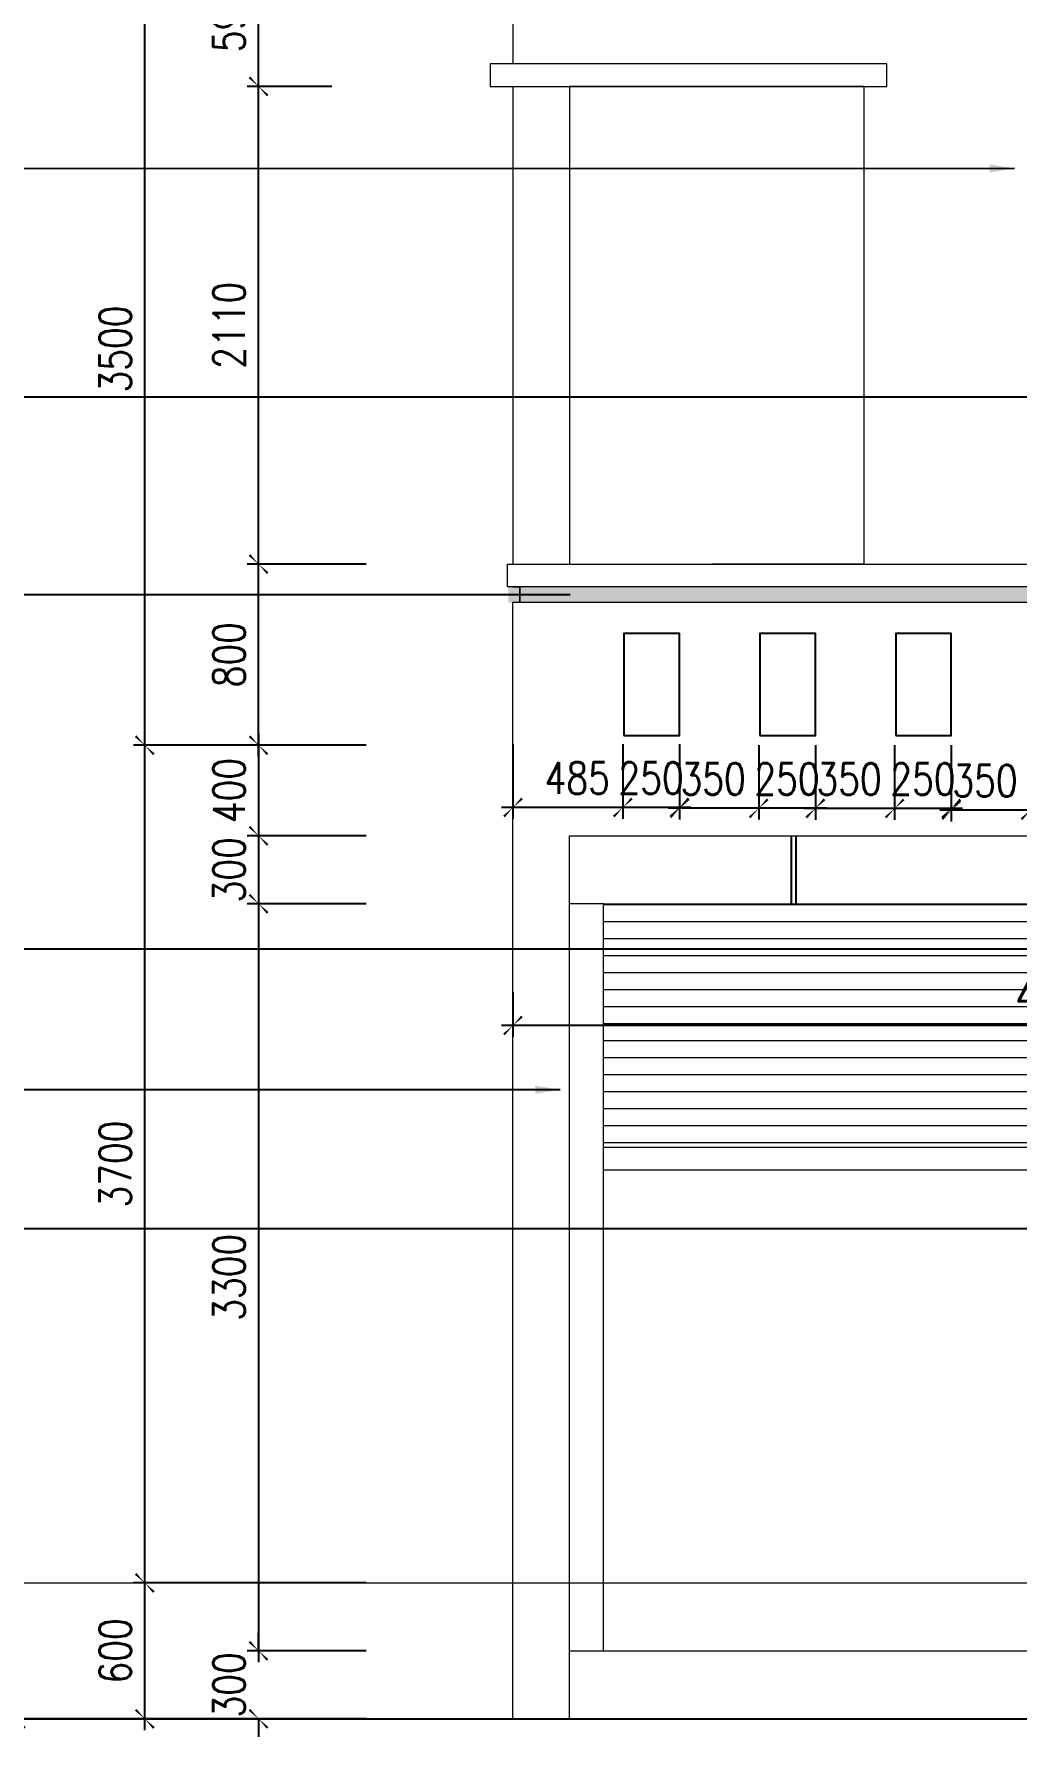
# Model space of a CAD drawing. Header units: millimetres. Extents: x -34806 to 662668, y 63228 to 99452.
# Drawn here: x 236683 to 241022, y 76412 to 83933 of the extents above; entities that cross this region are included whole.
import ezdxf

# ---------------------------------------------------------------- set-up
doc = ezdxf.new("R2010")
doc.units = ezdxf.units.MM
doc.header["$LTSCALE"] = 200
doc.header["$MEASUREMENT"] = 0
doc.header["$PDMODE"] = 3
doc.header["$PDSIZE"] = 50
doc.layers.get('DEFPOINTS').update_dxf_attribs({"linetype": 'CONTINUOUS'})
for name, color, linetype in [('COT', 2, 'CONTINUOUS'), ('DIM', 1, 'CONTINUOUS'), ('Manh', 8, 'CONTINUOUS'), ('TPTA-Text', 253, 'CONTINUOUS'), ('TPTA-Virtural', 253, 'CONTINUOUS')]:
    doc.layers.add(name, color=color, linetype=linetype)
doc.layers.add('hatch', color=251, linetype='CONTINUOUS', lineweight=5)
doc.layers.add('thay', color=7, linetype='CONTINUOUS', lineweight=18)
doc.styles.add('RomanS', font='romans.shx', dxfattribs={"width": 0.8})
doc.dimstyles.new('D1', dxfattribs={"dimtxt": 140, "dimasz": 80, "dimexe": 50, "dimexo": 0, "dimgap": 60, "dimtad": 1, "dimdec": 0, "dimzin": 0, "dimdsep": 46, "dimtxsty": 'RomanS', "dimblk1": 'ARCHTICK', "dimblk2": 'ARCHTICK', "dimsah": 1, "dimcen": 100, "dimdle": 50, "dimclrt": 7, "dimadec": 0, "dimazin": 0, "dimtfac": 0.005, "dimtdec": 0, "dimtix": 1, "dimtofl": 0, "dimtmove": 2, "dimatfit": 3, "dimldrblk": 'ARCHTICK', "dimfxl": 1, "dimtvp": 0.8, "dimtolj": 1, "dimtzin": 0, "dimarcsym": 0})
doc.dimstyles.new('DIM-A3', dxfattribs={"dimscale": 0, "dimtxt": 160, "dimasz": 110, "dimexe": 110, "dimexo": 0, "dimgap": 110, "dimtad": 1, "dimdec": 0, "dimdsep": 46, "dimtxsty": 'RomanS', "dimblk1": 'ARCHTICK', "dimblk2": 'ARCHTICK', "dimsah": 1, "dimcen": 0.09, "dimdle": 110, "dimclrd": 256, "dimclre": 256, "dimclrt": 14, "dimadec": 0, "dimazin": 0, "dimtfac": 1, "dimtdec": 0, "dimtix": 1, "dimtmove": 2, "dimatfit": 3, "dimfxl": 110, "dimtolj": 1, "dimarcsym": 0})

# ---------------------------------------------------------------- blocks, each defined once
blk = doc.blocks.new('_ArchTick')
at = {"layer": 'DIM', "color": 150}
blk.add_lwpolyline([(0.5, 0.5, 0.133, 0, 0), (0, 0, 0, 0.133, 0), (-0.5, -0.5, 0.133, 0.133, 0)], format="xyseb", dxfattribs=at)
blk = doc.blocks.new('*D108')
at = {"layer": 'DEFPOINTS', "color": 0}
for p in [(236601.9, 89497.6), (237997.4, 89497.6), (238149, 76492.3)]:
    blk.add_point(p, dxfattribs=at)
at = {"layer": 'DIM', "color": 0, "lineweight": -2}
for p, q in [((236601.9, 76442.3), (236601.9, 89547.6)), ((237997.4, 89497.6), (236551.9, 89497.6)), ((238149, 76492.3), (236551.9, 76492.3))]:
    blk.add_line(p, q, dxfattribs=at)
at = {"layer": 'DIM', "color": 0, "lineweight": -2, "xscale": 80, "yscale": 80, "zscale": 80}
for p, rotation in [((236601.9, 89497.6), 90), ((236601.9, 76492.3), 270)]:
    blk.add_blockref('_ArchTick', p, dxfattribs=dict(at, rotation=rotation))
at = {"layer": 'DIM', "color": 7, "insert": (236434.4, 83042.3), "char_height": 140, "attachment_point": 5, "rotation": 90, "style": 'RomanS'}
blk.add_mtext('\\A1;13005', dxfattribs=at)
blk = doc.blocks.new('*D109')
at = {"layer": 'DEFPOINTS', "color": 0}
for p in [(237171.2, 77092.3), (237997.4, 77092.3), (237997.4, 76492.3)]:
    blk.add_point(p, dxfattribs=at)
at = {"layer": 'DIM', "color": 0, "lineweight": -2}
for p, q in [((237171.2, 76442.3), (237171.2, 77142.3)), ((237997.4, 77092.3), (237121.2, 77092.3)), ((237997.4, 76492.3), (237121.2, 76492.3))]:
    blk.add_line(p, q, dxfattribs=at)
at = {"layer": 'DIM', "color": 0, "lineweight": -2, "xscale": 80, "yscale": 80, "zscale": 80}
for p, rotation in [((237171.2, 77092.3), 90), ((237171.2, 76492.3), 270)]:
    blk.add_blockref('_ArchTick', p, dxfattribs=dict(at, rotation=rotation))
at = {"layer": 'DIM', "color": 7, "insert": (237041.2, 76792.3), "char_height": 140, "attachment_point": 5, "rotation": 90, "style": 'RomanS'}
blk.add_mtext('\\A1;600', dxfattribs=at)
blk = doc.blocks.new('*D110')
at = {"layer": 'DEFPOINTS', "color": 0}
for p in [(237171.2, 80792.3), (238149, 80792.3), (238149, 77092.3)]:
    blk.add_point(p, dxfattribs=at)
at = {"layer": 'DIM', "color": 0, "lineweight": -2}
for p, q in [((238149, 80792.3), (237121.2, 80792.3)), ((237171.2, 77042.3), (237171.2, 80842.3)), ((238149, 77092.3), (237121.2, 77092.3))]:
    blk.add_line(p, q, dxfattribs=at)
at = {"layer": 'DIM', "color": 0, "lineweight": -2, "xscale": 80, "yscale": 80, "zscale": 80}
for p, rotation in [((237171.2, 80792.3), 90), ((237171.2, 77092.3), 270)]:
    blk.add_blockref('_ArchTick', p, dxfattribs=dict(at, rotation=rotation))
at = {"layer": 'DIM', "color": 7, "insert": (237041.2, 78942.3), "char_height": 140, "attachment_point": 5, "rotation": 90, "style": 'RomanS'}
blk.add_mtext('\\A1;3700', dxfattribs=at)
blk = doc.blocks.new('*D111')
at = {"layer": 'DEFPOINTS', "color": 0}
for p in [(237171.2, 84292.3), (237997.4, 84292.3), (238149, 80792.3)]:
    blk.add_point(p, dxfattribs=at)
at = {"layer": 'DIM', "color": 0, "lineweight": -2}
for p, q in [((237171.2, 80742.3), (237171.2, 84342.3)), ((237997.4, 84292.3), (237121.2, 84292.3)), ((238149, 80792.3), (237121.2, 80792.3))]:
    blk.add_line(p, q, dxfattribs=at)
at = {"layer": 'DIM', "color": 0, "lineweight": -2, "xscale": 80, "yscale": 80, "zscale": 80}
for p, rotation in [((237171.2, 84292.3), 90), ((237171.2, 80792.3), 270)]:
    blk.add_blockref('_ArchTick', p, dxfattribs=dict(at, rotation=rotation))
at = {"layer": 'DIM', "color": 7, "insert": (237041.2, 82542.3), "char_height": 140, "attachment_point": 5, "rotation": 90, "style": 'RomanS'}
blk.add_mtext('\\A1;3500', dxfattribs=at)
blk = doc.blocks.new('*D280')
at = {"layer": 'DEFPOINTS', "color": 0}
for p in [(237673.6, 81592.3), (238149, 81592.3), (238149, 80792.3)]:
    blk.add_point(p, dxfattribs=at)
at = {"layer": 'DIM', "color": 0, "lineweight": -2}
for p, q in [((237673.6, 80742.3), (237673.6, 81642.3)), ((238149, 81592.3), (237623.6, 81592.3)), ((238149, 80792.3), (237623.6, 80792.3))]:
    blk.add_line(p, q, dxfattribs=at)
at = {"layer": 'DIM', "color": 0, "lineweight": -2, "xscale": 80, "yscale": 80, "zscale": 80}
for p, rotation in [((237673.6, 81592.3), 90), ((237673.6, 80792.3), 270)]:
    blk.add_blockref('_ArchTick', p, dxfattribs=dict(at, rotation=rotation))
at = {"layer": 'DIM', "color": 7, "insert": (237543.6, 81192.3), "char_height": 140, "attachment_point": 5, "rotation": 90, "style": 'RomanS'}
blk.add_mtext('\\A1;800', dxfattribs=at)
blk = doc.blocks.new('*D281')
at = {"layer": 'DEFPOINTS', "color": 0}
for p in [(237673.6, 83702.3), (237997.4, 83702.3), (237997.4, 81592.3)]:
    blk.add_point(p, dxfattribs=at)
at = {"layer": 'DIM', "color": 0, "lineweight": -2}
for p, q in [((237673.6, 81542.3), (237673.6, 83752.3)), ((237997.4, 83702.3), (237623.6, 83702.3)), ((237997.4, 81592.3), (237623.6, 81592.3))]:
    blk.add_line(p, q, dxfattribs=at)
at = {"layer": 'DIM', "color": 0, "lineweight": -2, "xscale": 80, "yscale": 80, "zscale": 80}
for p, rotation in [((237673.6, 83702.3), 90), ((237673.6, 81592.3), 270)]:
    blk.add_blockref('_ArchTick', p, dxfattribs=dict(at, rotation=rotation))
at = {"layer": 'DIM', "color": 7, "insert": (237543.6, 82647.3), "char_height": 140, "attachment_point": 5, "rotation": 90, "style": 'RomanS'}
blk.add_mtext('\\A1;2110', dxfattribs=at)
blk = doc.blocks.new('*D282')
at = {"layer": 'DEFPOINTS', "color": 0}
for p in [(237673.6, 84292.3), (237997.4, 84292.3), (237997.4, 83702.3)]:
    blk.add_point(p, dxfattribs=at)
at = {"layer": 'DIM', "color": 0, "lineweight": -2}
for p, q in [((237673.6, 83652.3), (237673.6, 84342.3)), ((237997.4, 84292.3), (237623.6, 84292.3)), ((237997.4, 83702.3), (237623.6, 83702.3))]:
    blk.add_line(p, q, dxfattribs=at)
at = {"layer": 'DIM', "color": 0, "lineweight": -2, "xscale": 80, "yscale": 80, "zscale": 80}
for p, rotation in [((237673.6, 84292.3), 90), ((237673.6, 83702.3), 270)]:
    blk.add_blockref('_ArchTick', p, dxfattribs=dict(at, rotation=rotation))
at = {"layer": 'DIM', "color": 7, "insert": (237543.6, 83997.3), "char_height": 140, "attachment_point": 5, "rotation": 90, "style": 'RomanS'}
blk.add_mtext('\\A1;590', dxfattribs=at)
blk = doc.blocks.new('*D285')
at = {"layer": 'DEFPOINTS', "color": 0}
for p in [(238149, 80792.3), (237673.6, 80392.3), (238149, 80392.3)]:
    blk.add_point(p, dxfattribs=at)
at = {"layer": 'DIM', "color": 0, "lineweight": -2}
for p, q in [((238149, 80792.3), (237623.6, 80792.3)), ((237673.6, 80842.3), (237673.6, 80342.3)), ((238149, 80392.3), (237623.6, 80392.3))]:
    blk.add_line(p, q, dxfattribs=at)
at = {"layer": 'DIM', "color": 0, "lineweight": -2, "xscale": 80, "yscale": 80, "zscale": 80}
for p, rotation in [((237673.6, 80792.3), 90), ((237673.6, 80392.3), 270)]:
    blk.add_blockref('_ArchTick', p, dxfattribs=dict(at, rotation=rotation))
at = {"layer": 'DIM', "color": 7, "insert": (237543.6, 80592.3), "char_height": 140, "attachment_point": 5, "rotation": 90, "style": 'RomanS'}
blk.add_mtext('\\A1;400', dxfattribs=at)
blk = doc.blocks.new('*D286')
at = {"layer": 'DEFPOINTS', "color": 0}
for p in [(238149, 80392.3), (237673.6, 80092.3), (238149, 80092.3)]:
    blk.add_point(p, dxfattribs=at)
at = {"layer": 'DIM', "color": 0, "lineweight": -2}
for p, q in [((237673.6, 80442.3), (237673.6, 80042.3)), ((238149, 80392.3), (237623.6, 80392.3)), ((238149, 80092.3), (237623.6, 80092.3))]:
    blk.add_line(p, q, dxfattribs=at)
at = {"layer": 'DIM', "color": 0, "lineweight": -2, "xscale": 80, "yscale": 80, "zscale": 80}
for p, rotation in [((237673.6, 80392.3), 90), ((237673.6, 80092.3), 270)]:
    blk.add_blockref('_ArchTick', p, dxfattribs=dict(at, rotation=rotation))
at = {"layer": 'DIM', "color": 7, "insert": (237543.6, 80242.3), "char_height": 140, "attachment_point": 5, "rotation": 90, "style": 'RomanS'}
blk.add_mtext('\\A1;300', dxfattribs=at)
blk = doc.blocks.new('*D287')
at = {"layer": 'DEFPOINTS', "color": 0}
for p in [(238149, 80092.3), (237673.6, 76792.3), (238149, 76792.3)]:
    blk.add_point(p, dxfattribs=at)
at = {"layer": 'DIM', "color": 0, "lineweight": -2}
for p, q in [((237673.6, 80142.3), (237673.6, 76742.3)), ((238149, 80092.3), (237623.6, 80092.3)), ((238149, 76792.3), (237623.6, 76792.3))]:
    blk.add_line(p, q, dxfattribs=at)
at = {"layer": 'DIM', "color": 0, "lineweight": -2, "xscale": 80, "yscale": 80, "zscale": 80}
for p, rotation in [((237673.6, 80092.3), 90), ((237673.6, 76792.3), 270)]:
    blk.add_blockref('_ArchTick', p, dxfattribs=dict(at, rotation=rotation))
at = {"layer": 'DIM', "color": 7, "insert": (237543.6, 78442.3), "char_height": 140, "attachment_point": 5, "rotation": 90, "style": 'RomanS'}
blk.add_mtext('\\A1;3300', dxfattribs=at)
blk = doc.blocks.new('*D288')
at = {"layer": 'DEFPOINTS', "color": 0}
for p in [(238149, 76792.3), (237673.6, 76492.3), (238149, 76492.3)]:
    blk.add_point(p, dxfattribs=at)
at = {"layer": 'DIM', "color": 0, "lineweight": -2}
for p, q in [((237673.6, 76792.3), (237673.6, 76872.3)), ((238149, 76792.3), (237623.6, 76792.3)), ((238149, 76492.3), (237623.6, 76492.3)), ((237673.6, 76492.3), (237673.6, 76412.3))]:
    blk.add_line(p, q, dxfattribs=at)
at = {"layer": 'DIM', "color": 0, "lineweight": -2, "xscale": 80, "yscale": 80, "zscale": 80}
for p, rotation in [((237673.6, 76792.3), 270), ((237673.6, 76492.3), 90)]:
    blk.add_blockref('_ArchTick', p, dxfattribs=dict(at, rotation=rotation))
at = {"layer": 'DIM', "color": 7, "insert": (237543.6, 76642.3), "char_height": 140, "attachment_point": 5, "rotation": 90, "style": 'RomanS'}
blk.add_mtext('\\A1;300', dxfattribs=at)
blk = doc.blocks.new('*D376')
at = {"layer": 'DEFPOINTS', "color": 0}
for p in [(240731.8, 80785.8), (241081.8, 80785), (240731.8, 80505.7)]:
    blk.add_point(p, dxfattribs=at)
at = {"layer": 'DIM', "color": 0, "lineweight": -2}
for p, q in [((240731.8, 80785.8), (240731.8, 80455.7)), ((241081.8, 80785), (241081.8, 80455.7)), ((241131.8, 80505.7), (240681.8, 80505.7))]:
    blk.add_line(p, q, dxfattribs=at)
at = {"layer": 'DIM', "color": 0, "lineweight": -2, "xscale": 80, "yscale": 80, "zscale": 80, "rotation": 180}
blk.add_blockref('_ArchTick', (240731.8, 80505.7), dxfattribs=at)
at = {"layer": 'DIM', "color": 0, "lineweight": -2, "xscale": 80, "yscale": 80, "zscale": 80}
blk.add_blockref('_ArchTick', (241081.8, 80505.7), dxfattribs=at)
at = {"layer": 'DIM', "color": 7, "insert": (240880.7, 80635.7), "char_height": 140, "attachment_point": 5, "style": 'RomanS'}
blk.add_mtext('\\A1;350', dxfattribs=at)
blk = doc.blocks.new('*D377')
at = {"layer": 'DEFPOINTS', "color": 0}
for p in [(240481.8, 80792.3), (240731.8, 80792.3), (240481.8, 80513)]:
    blk.add_point(p, dxfattribs=at)
at = {"layer": 'DIM', "color": 0, "lineweight": -2}
for p, q in [((240481.8, 80792.3), (240481.8, 80463)), ((240731.8, 80792.3), (240731.8, 80463)), ((240781.8, 80513), (240431.8, 80513))]:
    blk.add_line(p, q, dxfattribs=at)
at = {"layer": 'DIM', "color": 0, "lineweight": -2, "xscale": 80, "yscale": 80, "zscale": 80, "rotation": 180}
blk.add_blockref('_ArchTick', (240481.8, 80513), dxfattribs=at)
at = {"layer": 'DIM', "color": 0, "lineweight": -2, "xscale": 80, "yscale": 80, "zscale": 80}
blk.add_blockref('_ArchTick', (240731.8, 80513), dxfattribs=at)
at = {"layer": 'DIM', "color": 7, "insert": (240606.8, 80643), "char_height": 140, "attachment_point": 5, "style": 'RomanS'}
blk.add_mtext('\\A1;250', dxfattribs=at)
blk = doc.blocks.new('*D378')
at = {"layer": 'DEFPOINTS', "color": 0}
for p in [(240131.8, 80793.1), (240481.8, 80792.3), (240131.8, 80513)]:
    blk.add_point(p, dxfattribs=at)
at = {"layer": 'DIM', "color": 0, "lineweight": -2}
for p, q in [((240131.8, 80793.1), (240131.8, 80463)), ((240481.8, 80792.3), (240481.8, 80463)), ((240531.8, 80513), (240081.8, 80513))]:
    blk.add_line(p, q, dxfattribs=at)
at = {"layer": 'DIM', "color": 0, "lineweight": -2, "xscale": 80, "yscale": 80, "zscale": 80, "rotation": 180}
blk.add_blockref('_ArchTick', (240131.8, 80513), dxfattribs=at)
at = {"layer": 'DIM', "color": 0, "lineweight": -2, "xscale": 80, "yscale": 80, "zscale": 80}
blk.add_blockref('_ArchTick', (240481.8, 80513), dxfattribs=at)
at = {"layer": 'DIM', "color": 7, "insert": (240280.7, 80643), "char_height": 140, "attachment_point": 5, "style": 'RomanS'}
blk.add_mtext('\\A1;350', dxfattribs=at)
blk = doc.blocks.new('*D379')
at = {"layer": 'DEFPOINTS', "color": 0}
for p in [(239881.8, 80793.1), (240131.8, 80793.1), (239881.8, 80513.8)]:
    blk.add_point(p, dxfattribs=at)
at = {"layer": 'DIM', "color": 0, "lineweight": -2}
for p, q in [((239881.8, 80793.1), (239881.8, 80463.8)), ((240131.8, 80793.1), (240131.8, 80463.8)), ((240181.8, 80513.8), (239831.8, 80513.8))]:
    blk.add_line(p, q, dxfattribs=at)
at = {"layer": 'DIM', "color": 0, "lineweight": -2, "xscale": 80, "yscale": 80, "zscale": 80, "rotation": 180}
blk.add_blockref('_ArchTick', (239881.8, 80513.8), dxfattribs=at)
at = {"layer": 'DIM', "color": 0, "lineweight": -2, "xscale": 80, "yscale": 80, "zscale": 80}
blk.add_blockref('_ArchTick', (240131.8, 80513.8), dxfattribs=at)
at = {"layer": 'DIM', "color": 7, "insert": (240006.8, 80643.8), "char_height": 140, "attachment_point": 5, "style": 'RomanS'}
blk.add_mtext('\\A1;250', dxfattribs=at)
blk = doc.blocks.new('*D380')
at = {"layer": 'DEFPOINTS', "color": 0}
for p in [(239531.8, 80793.9), (239881.8, 80793.1), (239531.8, 80513.8)]:
    blk.add_point(p, dxfattribs=at)
at = {"layer": 'DIM', "color": 0, "lineweight": -2}
for p, q in [((239531.8, 80793.9), (239531.8, 80463.8)), ((239881.8, 80793.1), (239881.8, 80463.8)), ((239931.8, 80513.8), (239481.8, 80513.8))]:
    blk.add_line(p, q, dxfattribs=at)
at = {"layer": 'DIM', "color": 0, "lineweight": -2, "xscale": 80, "yscale": 80, "zscale": 80, "rotation": 180}
blk.add_blockref('_ArchTick', (239531.8, 80513.8), dxfattribs=at)
at = {"layer": 'DIM', "color": 0, "lineweight": -2, "xscale": 80, "yscale": 80, "zscale": 80}
blk.add_blockref('_ArchTick', (239881.8, 80513.8), dxfattribs=at)
at = {"layer": 'DIM', "color": 7, "insert": (239680.7, 80643.8), "char_height": 140, "attachment_point": 5, "style": 'RomanS'}
blk.add_mtext('\\A1;350', dxfattribs=at)
blk = doc.blocks.new('*D381')
at = {"layer": 'DEFPOINTS', "color": 0}
for p in [(239281.8, 80796.7), (239531.8, 80796.7), (239281.8, 80517.4)]:
    blk.add_point(p, dxfattribs=at)
at = {"layer": 'DIM', "color": 0, "lineweight": -2}
for p, q in [((239281.8, 80796.7), (239281.8, 80467.4)), ((239531.8, 80796.7), (239531.8, 80467.4)), ((239581.8, 80517.4), (239231.8, 80517.4))]:
    blk.add_line(p, q, dxfattribs=at)
at = {"layer": 'DIM', "color": 0, "lineweight": -2, "xscale": 80, "yscale": 80, "zscale": 80, "rotation": 180}
blk.add_blockref('_ArchTick', (239281.8, 80517.4), dxfattribs=at)
at = {"layer": 'DIM', "color": 0, "lineweight": -2, "xscale": 80, "yscale": 80, "zscale": 80}
blk.add_blockref('_ArchTick', (239531.8, 80517.4), dxfattribs=at)
at = {"layer": 'DIM', "color": 7, "insert": (239406.8, 80647.4), "char_height": 140, "attachment_point": 5, "style": 'RomanS'}
blk.add_mtext('\\A1;250', dxfattribs=at)
blk = doc.blocks.new('*D382')
at = {"layer": 'DEFPOINTS', "color": 0}
for p in [(238796.8, 80797.5), (239281.8, 80796.7), (238796.8, 80517.4)]:
    blk.add_point(p, dxfattribs=at)
at = {"layer": 'DIM', "color": 0, "lineweight": -2}
for p, q in [((238796.8, 80797.5), (238796.8, 80467.4)), ((239281.8, 80796.7), (239281.8, 80467.4)), ((239331.8, 80517.4), (238746.8, 80517.4))]:
    blk.add_line(p, q, dxfattribs=at)
at = {"layer": 'DIM', "color": 0, "lineweight": -2, "xscale": 80, "yscale": 80, "zscale": 80, "rotation": 180}
blk.add_blockref('_ArchTick', (238796.8, 80517.4), dxfattribs=at)
at = {"layer": 'DIM', "color": 0, "lineweight": -2, "xscale": 80, "yscale": 80, "zscale": 80}
blk.add_blockref('_ArchTick', (239281.8, 80517.4), dxfattribs=at)
at = {"layer": 'DIM', "color": 7, "insert": (239080.7, 80647.4), "char_height": 140, "attachment_point": 5, "style": 'RomanS'}
blk.add_mtext('\\A1;485', dxfattribs=at)
blk = doc.blocks.new('*D633')
at = {"layer": 'DEFPOINTS', "color": 0}
for p in [(238796.8, 79702.2), (243616.8, 79702.2), (238796.8, 79554.8)]:
    blk.add_point(p, dxfattribs=at)
at = {"layer": 'DIM', "color": 0, "lineweight": -2}
for p, q in [((238796.8, 79702.2), (238796.8, 79504.8)), ((243616.8, 79702.2), (243616.8, 79504.8)), ((243666.8, 79554.8), (238746.8, 79554.8))]:
    blk.add_line(p, q, dxfattribs=at)
at = {"layer": 'DIM', "color": 0, "lineweight": -2, "xscale": 80, "yscale": 80, "zscale": 80, "rotation": 180}
blk.add_blockref('_ArchTick', (238796.8, 79554.8), dxfattribs=at)
at = {"layer": 'DIM', "color": 0, "lineweight": -2, "xscale": 80, "yscale": 80, "zscale": 80}
blk.add_blockref('_ArchTick', (243616.8, 79554.8), dxfattribs=at)
at = {"layer": 'DIM', "color": 7, "insert": (241206.8, 79684.8), "char_height": 140, "attachment_point": 5, "style": 'RomanS'}
blk.add_mtext('\\A1;4820', dxfattribs=at)

msp = doc.modelspace()

# ---------------------------------------------------------------- hatches: boundary and pattern name
at = {"layer": 'hatch'}
h = msp.add_hatch(dxfattribs=at)
h.set_pattern_fill('ANSI31', color=256, scale=600, angle=135, style=0)
h.set_pattern_definition([(180, (-43814.686, -281711.8), (-1e-14, -75), [])])
h.paths.add_polyline_path([(243216.8, 80092.3), (239806.8, 80092.3), (239806.8, 79017.7), (243216.8, 79017.7)])
h.paths.add_polyline_path([(239806.8, 80092.3), (239196.8, 80092.3), (239196.8, 79017.7), (239806.8, 79017.7)])
at = {"layer": 'Manh'}
h = msp.add_hatch(dxfattribs=at)
h.set_pattern_fill('DOTS,_O', color=256, scale=350)
h.set_pattern_definition([(0, (-50, -114049.677), (10.9375, 21.875), [0, -21.875])])
h.paths.add_polyline_path([(243536.8, 81492.3), (239756.8, 81492.3), (239756.8, 81422.3), (243536.8, 81422.3)])
h.paths.add_polyline_path([(239756.8, 81492.3), (238856.8, 81492.3), (238856.8, 81422.3), (239756.8, 81422.3)])
h.paths.add_polyline_path([(238856.8, 81492.3), (238776.8, 81492.3), (238776.8, 81422.3), (238856.8, 81422.3)])

# ---------------------------------------------------------------- linework, layer by layer
at = {"layer": 'COT'}
msp.add_line((233952.8, 76492.3), (260989.6, 76492.3), dxfattribs=at)
at = {"layer": 'hatch'}
for p, q in [((239196.8, 79017.7), (243216.8, 79017.7)), ((239196.8, 78917.1), (243216.8, 78917.1)), ((233952.8, 77092.3), (260989.6, 77092.3))]:
    msp.add_line(p, q, dxfattribs=at)
at = {"layer": 'thay'}
for p, q in [((238796.8, 84912.3), (238796.8, 83802.3)), ((240346.8, 81592.3), (240346.8, 83702.3)), ((240325.7, 81592.3), (239675.7, 81592.3)), ((240346.8, 81592.3), (239946.8, 81592.3)), ((243666.8, 81492.3), (238796.8, 81492.3)), ((238826.8, 81422.3), (238826.8, 81492.3)), ((238796.8, 76492.3), (238796.8, 81422.3)), ((243616.8, 81422.3), (238796.8, 81422.3)), ((238796.8, 76492.3), (238796.8, 80672.3)), ((239046.8, 80392.3), (243366.8, 80392.3)), ((239046.8, 76492.3), (239046.8, 80392.3)), ((239196.8, 80092.3), (239046.8, 80092.3)), ((239196.8, 76792.3), (239196.8, 80092.3)), ((239196.8, 76792.3), (239196.8, 80092.3)), ((239196.8, 80092.3), (243216.8, 80092.3)), ((239046.8, 76792.3), (243366.8, 76792.3)), ((239696.8, 76492.3), (238162.7, 76492.3))]:
    msp.add_line(p, q, dxfattribs=at)
for points in [[(238696.8, 83702.3), (240446.8, 83702.3), (240446.8, 83802.3), (238696.8, 83802.3)], [(239046.8, 81592.3), (240346.8, 81592.3), (240346.8, 83702.3), (239046.8, 83702.3)], [(238772.8, 81592.3), (243666.8, 81592.3), (243666.8, 81492.3), (238772.8, 81492.3)]]:
    msp.add_lwpolyline(points, close=True, dxfattribs=at)
for points in [[(238796.8, 83702.3), (238796.8, 81592.3)], [(239046.8, 83696.3), (239046.8, 83552.3), (239046.8, 81592.3)], [(238796.8, 81492.3), (238826.8, 81492.3), (238826.8, 81422.3), (238796.8, 81422.3)]]:
    msp.add_lwpolyline(points, dxfattribs=at)
at = {"layer": 'TPTA-Virtural'}
for p, q in [((240026.8, 80092.3), (240026.8, 80392.3)), ((240046.8, 80092.3), (240046.8, 80392.3))]:
    msp.add_line(p, q, dxfattribs=at)
for points in [[(239286.8, 80835), (239531.8, 80835), (239531.8, 81285.3), (239286.8, 81285.3)], [(239886.8, 80835.8), (240131.8, 80835.8), (240131.8, 81286.1), (239886.8, 81286.1)], [(240486.8, 80835), (240731.8, 80835), (240731.8, 81285.3), (240486.8, 81285.3)]]:
    msp.add_lwpolyline(points, close=True, dxfattribs=at)

# ---------------------------------------------------------------- dimensions: what is measured, and where the dimension line sits
at = {"layer": 'DIM'}
for base, p1, p2, picture, middle in [((236601.9, 89497.6), (238149, 76492.3), (237997.4, 89497.6), '*D108', (236434.4, 83042.3)), ((237673.6, 80392.3), (238149, 80792.3), (238149, 80392.3), '*D285', (237543.6, 80592.3)), ((237673.6, 80092.3), (238149, 80392.3), (238149, 80092.3), '*D286', (237543.6, 80242.3))]:
    dim = msp.add_linear_dim(base=base, p1=p1, p2=p2, angle=90, dimstyle='D1', dxfattribs=at)
    dim.commit()
    dim.dimension.update_dxf_attribs({"geometry": picture, "text_midpoint": middle, "dimtype": 128})
for base, p1, p2, picture, middle in [((237171.2, 84292.3), (238149, 80792.3), (237997.4, 84292.3), '*D111', (237041.2, 82542.3)), ((237673.6, 84292.3), (237997.4, 83702.3), (237997.4, 84292.3), '*D282', (237543.6, 83997.3)), ((237673.6, 83702.3), (237997.4, 81592.3), (237997.4, 83702.3), '*D281', (237543.6, 82647.3)), ((237673.6, 81592.3), (238149, 80792.3), (238149, 81592.3), '*D280', (237543.6, 81192.3)), ((237171.2, 80792.3), (238149, 77092.3), (238149, 80792.3), '*D110', (237041.2, 78942.3)), ((237673.6, 76792.3), (238149, 80092.3), (238149, 76792.3), '*D287', (237543.6, 78442.3)), ((237171.2, 77092.3), (237997.4, 76492.3), (237997.4, 77092.3), '*D109', (237041.2, 76792.3)), ((237673.6, 76492.3), (238149, 76792.3), (238149, 76492.3), '*D288', (237543.6, 76642.3))]:
    dim = msp.add_linear_dim(base=base, p1=p1, p2=p2, angle=90, dimstyle='D1', dxfattribs=at)
    dim.commit()
    dim.dimension.update_dxf_attribs({"geometry": picture, "text_midpoint": middle})
for base, p1, p2, picture, middle in [((238796.8, 80517.4), (239281.8, 80796.7), (238796.8, 80797.5), '*D382', (239080.7, 80647.4)), ((239281.8, 80517.4), (239531.8, 80796.7), (239281.8, 80796.7), '*D381', (239406.8, 80647.4)), ((239531.8, 80513.8), (239881.8, 80793.1), (239531.8, 80793.9), '*D380', (239680.7, 80643.8)), ((239881.8, 80513.8), (240131.8, 80793.1), (239881.8, 80793.1), '*D379', (240006.8, 80643.8)), ((240131.8, 80513), (240481.8, 80792.3), (240131.8, 80793.1), '*D378', (240280.7, 80643)), ((240481.8, 80513), (240731.8, 80792.3), (240481.8, 80792.3), '*D377', (240606.8, 80643)), ((240731.8, 80505.7), (241081.8, 80785), (240731.8, 80785.8), '*D376', (240880.7, 80635.7))]:
    dim = msp.add_linear_dim(base=base, p1=p1, p2=p2, dimstyle='D1', dxfattribs=at)
    dim.commit()
    dim.dimension.update_dxf_attribs({"geometry": picture, "text_midpoint": middle, "dimtype": 128})
dim = msp.add_linear_dim(base=(238796.8, 79554.8), p1=(243616.8, 79702.2), p2=(238796.8, 79702.2), dimstyle='D1', dxfattribs=at)
dim.commit()
dim.dimension.update_dxf_attribs({"geometry": '*D633', "text_midpoint": (241206.8, 79684.8)})

# ---------------------------------------------------------------- leaders
at = {"layer": 'TPTA-Text', "linetype": 'Continuous'}
for points in [[(241011.6, 83339.8), (233156.5, 83337)], [(241652.1, 82329.6), (233156.5, 82329.6)], [(239049.5, 81457.2), (233156.5, 81457.2)], [(243807, 79891.9), (233161.5, 79891.9)], [(239004.9, 79270.7), (233156.5, 79270.7)]]:
    msp.add_leader(points, dimstyle='DIM-A3', override={"dimscale": 1, "dimtad": 0}, dxfattribs=at)
at = {"layer": 'TPTA-Text'}
msp.add_leader([(244680.8, 78657), (233156.5, 78657)], dimstyle='DIM-A3', override={"dimscale": 1, "dimtad": 0}, dxfattribs=at)

doc.saveas('drawing.dxf')
